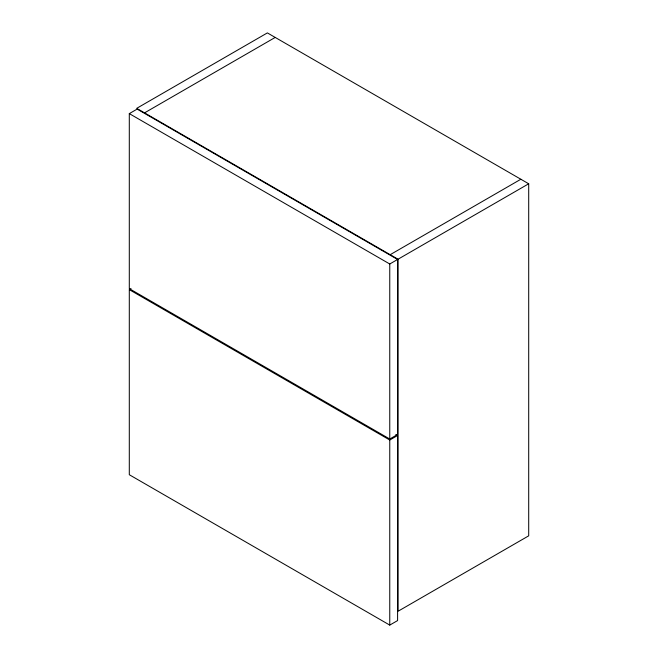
<?xml version="1.0" encoding="UTF-8"?>
<svg xmlns="http://www.w3.org/2000/svg" width="658" height="658" viewBox="0 0 658 658"><rect width="100%" height="100%" fill="white"/><g stroke="black" fill="none" stroke-linecap="round" stroke-linejoin="round"><path stroke-width="0.99" d="M129.297 113.62L137.144 109.096L397.596 259.466L397.596 434.486L389.758 439.018L129.297 288.64L129.297 113.62L389.758 263.998L397.596 259.466M144.546 112.863L275.209 37.424M395.82 434.469L397.596 435.497L397.596 620.576L389.758 625.1L129.297 474.722L129.297 289.643L131.041 288.64M390.194 254.687L520.856 179.247M398.032 259.219L528.703 183.779L528.703 535.834L398.032 611.266L398.032 259.219L136.708 108.34L267.37 32.9L528.703 183.779M129.297 289.643L389.758 440.021L397.596 435.497M389.758 263.998L389.758 439.018M389.758 440.021L389.758 625.1"/></g></svg>
